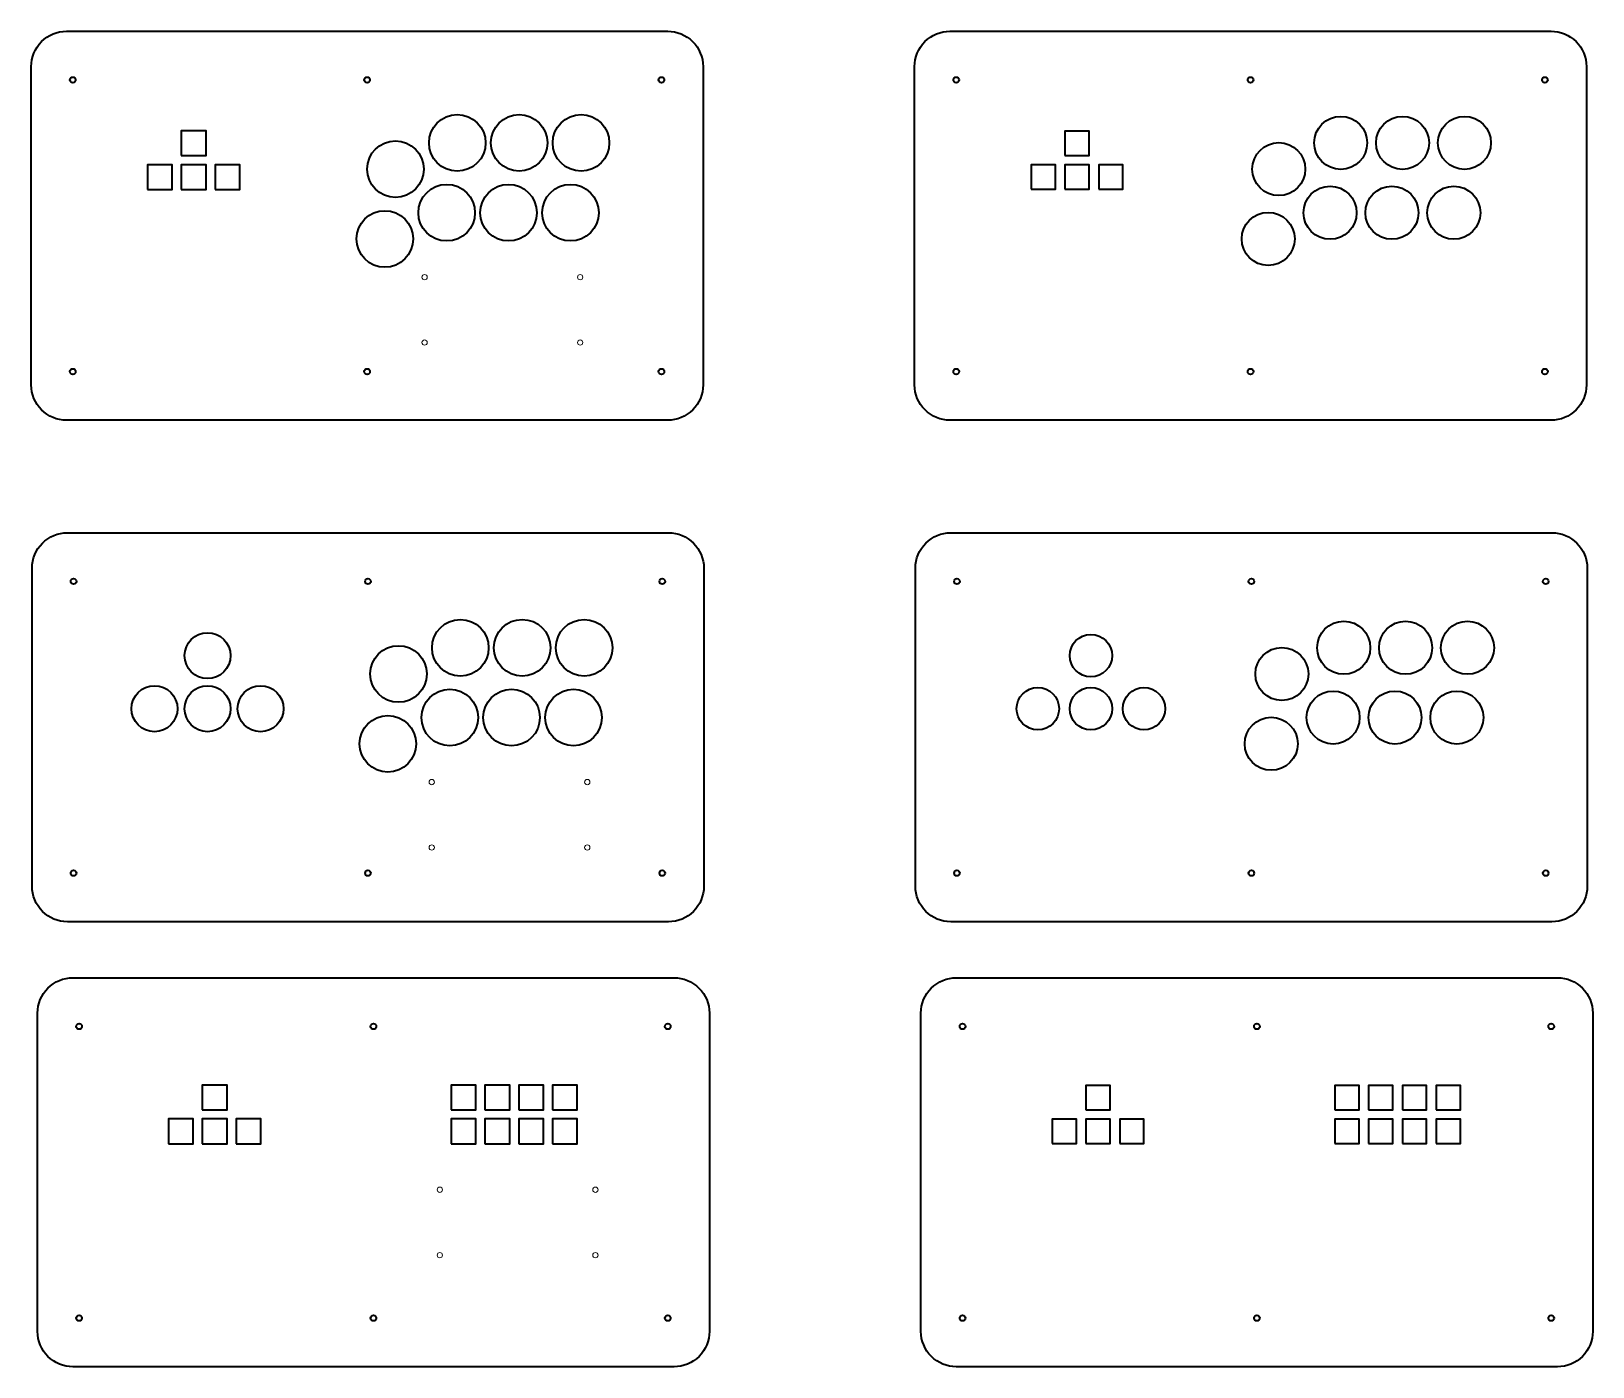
# Model space of a CAD drawing. Header units: millimetres. Extents: x 161 to 1941, y -1963 to 166.
# Drawn here: x 1058 to 1941, y -1963 to -1207 of the extents above; entities that cross this region are included whole.
import ezdxf

# ---------------------------------------------------------------- set-up
doc = ezdxf.new("R2010")
doc.units = ezdxf.units.MM
doc.header["$MEASUREMENT"] = 0
doc.layers.add('Layer 1', color=7, linetype='Continuous')

msp = doc.modelspace()

# ---------------------------------------------------------------- linework, layer by layer
at = {"layer": 'Layer 1', "color": 250, "lineweight": 35}
for points in [[(1142.7067, -1277.5999), (1156.7067, -1277.5999), (1156.7067, -1263.5999), (1142.7067, -1263.5999), (1142.7067, -1277.5999)], [(1642.5494, -1277.4499), (1656.2494, -1277.4499), (1656.2494, -1263.7499), (1642.5494, -1263.7499), (1642.5494, -1277.4499)], [(1123.6064, -1296.7002), (1137.6064, -1296.7002), (1137.6064, -1282.7002), (1123.6064, -1282.7002), (1123.6064, -1296.7002)], [(1142.7067, -1296.7002), (1156.7067, -1296.7002), (1156.7067, -1282.7002), (1142.7067, -1282.7002), (1142.7067, -1296.7002)], [(1161.8067, -1296.7002), (1175.8067, -1296.7002), (1175.8067, -1282.7002), (1161.8067, -1282.7002), (1161.8067, -1296.7002)], [(1623.4491, -1296.5502), (1637.1491, -1296.5502), (1637.1491, -1282.8502), (1623.4491, -1282.8502), (1623.4491, -1296.5502)], [(1642.5494, -1296.5502), (1656.2494, -1296.5502), (1656.2494, -1282.8502), (1642.5494, -1282.8502), (1642.5494, -1296.5502)], [(1661.6494, -1296.5502), (1675.3494, -1296.5502), (1675.3494, -1282.8502), (1661.6494, -1282.8502), (1661.6494, -1296.5502)], [(1154.5517, -1817.3567), (1168.5517, -1817.3567), (1168.5517, -1803.3567), (1154.5517, -1803.3567), (1154.5517, -1817.3567)], [(1295.3783, -1817.3567), (1309.3783, -1817.3567), (1309.3783, -1803.3567), (1295.3783, -1803.3567), (1295.3783, -1817.3567)], [(1314.4786, -1817.3567), (1328.4786, -1817.3567), (1328.4786, -1803.3567), (1314.4786, -1803.3567), (1314.4786, -1817.3567)], [(1333.5786, -1817.3567), (1347.5786, -1817.3567), (1347.5786, -1803.3567), (1333.5786, -1803.3567), (1333.5786, -1817.3567)], [(1352.6786, -1817.3567), (1366.6786, -1817.3567), (1366.6786, -1803.3567), (1352.6786, -1803.3567), (1352.6786, -1817.3567)], [(1654.3944, -1817.2067), (1668.0944, -1817.2067), (1668.0944, -1803.5067), (1654.3944, -1803.5067), (1654.3944, -1817.2067)], [(1795.221, -1817.2067), (1808.921, -1817.2067), (1808.921, -1803.5067), (1795.221, -1803.5067), (1795.221, -1817.2067)], [(1814.3213, -1817.2067), (1828.0213, -1817.2067), (1828.0213, -1803.5067), (1814.3213, -1803.5067), (1814.3213, -1817.2067)], [(1833.4213, -1817.2067), (1847.1213, -1817.2067), (1847.1213, -1803.5067), (1833.4213, -1803.5067), (1833.4213, -1817.2067)], [(1852.5213, -1817.2067), (1866.2213, -1817.2067), (1866.2213, -1803.5067), (1852.5213, -1803.5067), (1852.5213, -1817.2067)], [(1135.4514, -1836.457), (1149.4514, -1836.457), (1149.4514, -1822.457), (1135.4514, -1822.457), (1135.4514, -1836.457)], [(1154.5517, -1836.457), (1168.5517, -1836.457), (1168.5517, -1822.457), (1154.5517, -1822.457), (1154.5517, -1836.457)], [(1173.6517, -1836.457), (1187.6517, -1836.457), (1187.6517, -1822.457), (1173.6517, -1822.457), (1173.6517, -1836.457)], [(1295.3783, -1836.457), (1309.3783, -1836.457), (1309.3783, -1822.457), (1295.3783, -1822.457), (1295.3783, -1836.457)], [(1314.4786, -1836.457), (1328.4786, -1836.457), (1328.4786, -1822.457), (1314.4786, -1822.457), (1314.4786, -1836.457)], [(1333.5786, -1836.457), (1347.5786, -1836.457), (1347.5786, -1822.457), (1333.5786, -1822.457), (1333.5786, -1836.457)], [(1352.6786, -1836.457), (1366.6786, -1836.457), (1366.6786, -1822.457), (1352.6786, -1822.457), (1352.6786, -1836.457)], [(1635.2941, -1836.307), (1648.9941, -1836.307), (1648.9941, -1822.607), (1635.2941, -1822.607), (1635.2941, -1836.307)], [(1654.3944, -1836.307), (1668.0944, -1836.307), (1668.0944, -1822.607), (1654.3944, -1822.607), (1654.3944, -1836.307)], [(1673.4944, -1836.307), (1687.1944, -1836.307), (1687.1944, -1822.607), (1673.4944, -1822.607), (1673.4944, -1836.307)], [(1795.221, -1836.307), (1808.921, -1836.307), (1808.921, -1822.607), (1795.221, -1822.607), (1795.221, -1836.307)], [(1814.3213, -1836.307), (1828.0213, -1836.307), (1828.0213, -1822.607), (1814.3213, -1822.607), (1814.3213, -1836.307)], [(1833.4213, -1836.307), (1847.1213, -1836.307), (1847.1213, -1822.607), (1833.4213, -1822.607), (1833.4213, -1836.307)], [(1852.5213, -1836.307), (1866.2213, -1836.307), (1866.2213, -1822.607), (1852.5213, -1822.607), (1852.5213, -1836.307)]]:
    msp.add_lwpolyline(points, close=True, dxfattribs=at)
for centre, major_axis, ratio in [((1298.8138, -1270.3798), (0, 16), 1), ((1333.8138, -1270.3673), (0, 16), 1), ((1368.8138, -1270.3798), (0, 16), 1), ((1798.5065, -1270.3798), (0, 15), 1), ((1833.5065, -1270.3673), (0, 15), 1), ((1868.5065, -1270.3798), (0, 15), 1), ((1263.8138, -1285.2298), (0, 16), 1), ((1763.5065, -1285.2298), (0, 15), 1), ((1292.8138, -1309.8673), (0, 16), 1), ((1327.8139, -1309.8673), (0, 16), 1), ((1362.8138, -1309.8673), (0, 16), 1), ((1792.5065, -1309.8673), (0, 15), 1), ((1827.5066, -1309.8673), (0, 15), 1), ((1862.5065, -1309.8673), (0, 15), 1), ((1257.8138, -1324.7173), (0, 16), 1), ((1757.5065, -1324.7173), (0, 15), 1), ((1300.5375, -1555.9236), (0, 16), 1), ((1335.5375, -1555.9111), (0, 16), 1), ((1370.5375, -1555.9236), (0, 16), 1), ((1800.2302, -1555.9236), (0, 15), 1), ((1835.2302, -1555.9111), (0, 15), 1), ((1870.2302, -1555.9236), (0, 15), 1), ((1157.5312, -1560.405), (0, 13.0001), 0.99999231), ((1657.2239, -1560.405), (0, 12.0001), 0.99999167), ((1265.5375, -1570.7736), (0, 16), 1), ((1765.2302, -1570.7736), (0, 15), 1), ((1127.5312, -1590.405), (0, 13.0001), 0.99999231), ((1157.5312, -1590.405), (0, 13.0001), 0.99999231), ((1187.5312, -1590.405), (0, 13.0001), 0.99999231), ((1294.5375, -1595.4111), (0, 16), 1), ((1329.5376, -1595.4111), (0, 16), 1), ((1364.5375, -1595.4111), (0, 16), 1), ((1627.2239, -1590.405), (0, 12.0001), 0.99999167), ((1657.2239, -1590.405), (0, 12.0001), 0.99999167), ((1687.2239, -1590.405), (0, 12.0001), 0.99999167), ((1794.2302, -1595.4111), (0, 15), 1), ((1829.2303, -1595.4111), (0, 15), 1), ((1864.2302, -1595.4111), (0, 15), 1), ((1259.5375, -1610.2611), (0, 16), 1), ((1759.2302, -1610.2611), (0, 15), 1)]:
    msp.add_ellipse(centre, major_axis=major_axis, ratio=ratio, dxfattribs=at)
at = {"layer": 'Layer 1', "lineweight": 35}
for points, knots in [([(1077.8138, -1427.2298), (1077.8138, -1427.2298), (1417.8138, -1427.2298), (1417.8138, -1427.2298), (1423.1215, -1427.2264), (1428.2105, -1425.1147), (1431.9612, -1421.3592), (1435.7119, -1417.6038), (1437.8172, -1412.5374), (1437.8138, -1407.2298), (1437.8138, -1407.2298), (1437.8138, -1227.2298), (1437.8138, -1227.2298), (1437.8105, -1221.9221), (1435.6988, -1216.8331), (1431.9433, -1213.0824), (1428.1878, -1209.3317), (1423.1215, -1207.2264), (1417.8138, -1207.2298), (1417.8138, -1207.2298), (1077.8138, -1207.2298), (1077.8138, -1207.2298), (1072.5061, -1207.2331), (1067.4172, -1209.3448), (1063.6664, -1213.1003), (1059.9157, -1216.8557), (1057.8105, -1221.9221), (1057.8138, -1227.2298), (1057.8138, -1227.2298), (1057.8138, -1407.2298), (1057.8138, -1407.2298), (1057.8172, -1412.5374), (1059.9288, -1417.6264), (1063.6843, -1421.3771), (1067.4398, -1425.1278), (1072.5061, -1427.2331), (1077.8138, -1427.2298)], [0, 0, 0, 0, 0.08333333, 0.08333333, 0.08333333, 0.16666667, 0.16666667, 0.16666667, 0.25, 0.25, 0.25, 0.33333333, 0.33333333, 0.33333333, 0.41666667, 0.41666667, 0.41666667, 0.5, 0.5, 0.5, 0.58333333, 0.58333333, 0.58333333, 0.66666667, 0.66666667, 0.66666667, 0.75, 0.75, 0.75, 0.83333333, 0.83333333, 0.83333333, 0.91666667, 0.91666667, 0.91666667, 1, 1, 1, 1]), ([(1577.5065, -1427.2298), (1577.5065, -1427.2298), (1917.5065, -1427.2298), (1917.5065, -1427.2298), (1922.8142, -1427.2264), (1927.9032, -1425.1147), (1931.6539, -1421.3592), (1935.4046, -1417.6038), (1937.5099, -1412.5374), (1937.5065, -1407.2298), (1937.5065, -1407.2298), (1937.5065, -1227.2298), (1937.5065, -1227.2298), (1937.5032, -1221.9221), (1935.3915, -1216.8331), (1931.636, -1213.0824), (1927.8805, -1209.3317), (1922.8142, -1207.2264), (1917.5065, -1207.2298), (1917.5065, -1207.2298), (1577.5065, -1207.2298), (1577.5065, -1207.2298), (1572.1988, -1207.2331), (1567.1099, -1209.3448), (1563.3591, -1213.1003), (1559.6084, -1216.8557), (1557.5032, -1221.9221), (1557.5065, -1227.2298), (1557.5065, -1227.2298), (1557.5065, -1407.2298), (1557.5065, -1407.2298), (1557.5099, -1412.5374), (1559.6215, -1417.6264), (1563.377, -1421.3771), (1567.1325, -1425.1278), (1572.1988, -1427.2331), (1577.5065, -1427.2298)], [0, 0, 0, 0, 0.08333333, 0.08333333, 0.08333333, 0.16666667, 0.16666667, 0.16666667, 0.25, 0.25, 0.25, 0.33333333, 0.33333333, 0.33333333, 0.41666667, 0.41666667, 0.41666667, 0.5, 0.5, 0.5, 0.58333333, 0.58333333, 0.58333333, 0.66666667, 0.66666667, 0.66666667, 0.75, 0.75, 0.75, 0.83333333, 0.83333333, 0.83333333, 0.91666667, 0.91666667, 0.91666667, 1, 1, 1, 1]), ([(1082.9137, -1234.7298), (1082.9137, -1233.8461), (1082.1974, -1233.1298), (1081.3137, -1233.1298), (1080.43, -1233.1298), (1079.7137, -1233.8461), (1079.7137, -1234.7298), (1079.7137, -1235.6135), (1080.43, -1236.3298), (1081.3137, -1236.3298), (1082.1974, -1236.3298), (1082.9137, -1235.6135), (1082.9137, -1234.7298)], [0, 0, 0, 0, 0.25, 0.25, 0.25, 0.5, 0.5, 0.5, 0.75, 0.75, 0.75, 1, 1, 1, 1]), ([(1249.4138, -1234.7298), (1249.4138, -1233.8461), (1248.6975, -1233.1298), (1247.8138, -1233.1298), (1246.9301, -1233.1298), (1246.2138, -1233.8461), (1246.2138, -1234.7298), (1246.2138, -1235.6135), (1246.9301, -1236.3298), (1247.8138, -1236.3298), (1248.6975, -1236.3298), (1249.4138, -1235.6135), (1249.4138, -1234.7298)], [0, 0, 0, 0, 0.25, 0.25, 0.25, 0.5, 0.5, 0.5, 0.75, 0.75, 0.75, 1, 1, 1, 1]), ([(1415.9137, -1234.7298), (1415.9137, -1233.8461), (1415.1974, -1233.1298), (1414.3137, -1233.1298), (1413.43, -1233.1298), (1412.7137, -1233.8461), (1412.7137, -1234.7298), (1412.7137, -1235.6135), (1413.43, -1236.3298), (1414.3137, -1236.3298), (1415.1974, -1236.3298), (1415.9137, -1235.6135), (1415.9137, -1234.7298)], [0, 0, 0, 0, 0.25, 0.25, 0.25, 0.5, 0.5, 0.5, 0.75, 0.75, 0.75, 1, 1, 1, 1]), ([(1582.6064, -1234.7298), (1582.6064, -1233.8461), (1581.8901, -1233.1298), (1581.0064, -1233.1298), (1580.1227, -1233.1298), (1579.4064, -1233.8461), (1579.4064, -1234.7298), (1579.4064, -1235.6135), (1580.1227, -1236.3298), (1581.0064, -1236.3298), (1581.8901, -1236.3298), (1582.6064, -1235.6135), (1582.6064, -1234.7298)], [0, 0, 0, 0, 0.25, 0.25, 0.25, 0.5, 0.5, 0.5, 0.75, 0.75, 0.75, 1, 1, 1, 1]), ([(1749.1065, -1234.7298), (1749.1065, -1233.8461), (1748.3902, -1233.1298), (1747.5065, -1233.1298), (1746.6228, -1233.1298), (1745.9065, -1233.8461), (1745.9065, -1234.7298), (1745.9065, -1235.6135), (1746.6228, -1236.3298), (1747.5065, -1236.3298), (1748.3902, -1236.3298), (1749.1065, -1235.6135), (1749.1065, -1234.7298)], [0, 0, 0, 0, 0.25, 0.25, 0.25, 0.5, 0.5, 0.5, 0.75, 0.75, 0.75, 1, 1, 1, 1]), ([(1915.6064, -1234.7298), (1915.6064, -1233.8461), (1914.8901, -1233.1298), (1914.0064, -1233.1298), (1913.1227, -1233.1298), (1912.4064, -1233.8461), (1912.4064, -1234.7298), (1912.4064, -1235.6135), (1913.1227, -1236.3298), (1914.0064, -1236.3298), (1914.8901, -1236.3298), (1915.6064, -1235.6135), (1915.6064, -1234.7298)], [0, 0, 0, 0, 0.25, 0.25, 0.25, 0.5, 0.5, 0.5, 0.75, 0.75, 0.75, 1, 1, 1, 1]), ([(1082.9137, -1399.7298), (1082.9137, -1398.8461), (1082.1974, -1398.1298), (1081.3137, -1398.1298), (1080.43, -1398.1298), (1079.7137, -1398.8461), (1079.7137, -1399.7298), (1079.7137, -1400.6135), (1080.43, -1401.3298), (1081.3137, -1401.3298), (1082.1974, -1401.3298), (1082.9137, -1400.6135), (1082.9137, -1399.7298)], [0, 0, 0, 0, 0.25, 0.25, 0.25, 0.5, 0.5, 0.5, 0.75, 0.75, 0.75, 1, 1, 1, 1]), ([(1249.4138, -1399.7298), (1249.4138, -1398.8461), (1248.6975, -1398.1298), (1247.8138, -1398.1298), (1246.9301, -1398.1298), (1246.2138, -1398.8461), (1246.2138, -1399.7298), (1246.2138, -1400.6135), (1246.9301, -1401.3298), (1247.8138, -1401.3298), (1248.6975, -1401.3298), (1249.4138, -1400.6135), (1249.4138, -1399.7298)], [0, 0, 0, 0, 0.25, 0.25, 0.25, 0.5, 0.5, 0.5, 0.75, 0.75, 0.75, 1, 1, 1, 1]), ([(1415.9137, -1399.7298), (1415.9137, -1398.8461), (1415.1974, -1398.1298), (1414.3137, -1398.1298), (1413.43, -1398.1298), (1412.7137, -1398.8461), (1412.7137, -1399.7298), (1412.7137, -1400.6135), (1413.43, -1401.3298), (1414.3137, -1401.3298), (1415.1974, -1401.3298), (1415.9137, -1400.6135), (1415.9137, -1399.7298)], [0, 0, 0, 0, 0.25, 0.25, 0.25, 0.5, 0.5, 0.5, 0.75, 0.75, 0.75, 1, 1, 1, 1]), ([(1582.6064, -1399.7298), (1582.6064, -1398.8461), (1581.8901, -1398.1298), (1581.0064, -1398.1298), (1580.1227, -1398.1298), (1579.4064, -1398.8461), (1579.4064, -1399.7298), (1579.4064, -1400.6135), (1580.1227, -1401.3298), (1581.0064, -1401.3298), (1581.8901, -1401.3298), (1582.6064, -1400.6135), (1582.6064, -1399.7298)], [0, 0, 0, 0, 0.25, 0.25, 0.25, 0.5, 0.5, 0.5, 0.75, 0.75, 0.75, 1, 1, 1, 1]), ([(1749.1065, -1399.7298), (1749.1065, -1398.8461), (1748.3902, -1398.1298), (1747.5065, -1398.1298), (1746.6228, -1398.1298), (1745.9065, -1398.8461), (1745.9065, -1399.7298), (1745.9065, -1400.6135), (1746.6228, -1401.3298), (1747.5065, -1401.3298), (1748.3902, -1401.3298), (1749.1065, -1400.6135), (1749.1065, -1399.7298)], [0, 0, 0, 0, 0.25, 0.25, 0.25, 0.5, 0.5, 0.5, 0.75, 0.75, 0.75, 1, 1, 1, 1]), ([(1915.6064, -1399.7298), (1915.6064, -1398.8461), (1914.8901, -1398.1298), (1914.0064, -1398.1298), (1913.1227, -1398.1298), (1912.4064, -1398.8461), (1912.4064, -1399.7298), (1912.4064, -1400.6135), (1913.1227, -1401.3298), (1914.0064, -1401.3298), (1914.8901, -1401.3298), (1915.6064, -1400.6135), (1915.6064, -1399.7298)], [0, 0, 0, 0, 0.25, 0.25, 0.25, 0.5, 0.5, 0.5, 0.75, 0.75, 0.75, 1, 1, 1, 1]), ([(1078.2763, -1710.8973), (1078.2763, -1710.8973), (1418.2763, -1710.8973), (1418.2763, -1710.8973), (1423.584, -1710.8939), (1428.673, -1708.7822), (1432.4237, -1705.0267), (1436.1744, -1701.2713), (1438.2797, -1696.2049), (1438.2763, -1690.8973), (1438.2763, -1690.8973), (1438.2763, -1510.8973), (1438.2763, -1510.8973), (1438.273, -1505.5896), (1436.1613, -1500.5006), (1432.4058, -1496.7499), (1428.6503, -1492.9992), (1423.584, -1490.8939), (1418.2763, -1490.8973), (1418.2763, -1490.8973), (1078.2763, -1490.8973), (1078.2763, -1490.8973), (1072.9686, -1490.9006), (1067.8797, -1493.0123), (1064.1289, -1496.7678), (1060.3782, -1500.5232), (1058.273, -1505.5896), (1058.2763, -1510.8973), (1058.2763, -1510.8973), (1058.2763, -1690.8973), (1058.2763, -1690.8973), (1058.2797, -1696.2049), (1060.3913, -1701.2939), (1064.1468, -1705.0446), (1067.9023, -1708.7953), (1072.9686, -1710.9006), (1078.2763, -1710.8973)], [0, 0, 0, 0, 0.08333333, 0.08333333, 0.08333333, 0.16666667, 0.16666667, 0.16666667, 0.25, 0.25, 0.25, 0.33333333, 0.33333333, 0.33333333, 0.41666667, 0.41666667, 0.41666667, 0.5, 0.5, 0.5, 0.58333333, 0.58333333, 0.58333333, 0.66666667, 0.66666667, 0.66666667, 0.75, 0.75, 0.75, 0.83333333, 0.83333333, 0.83333333, 0.91666667, 0.91666667, 0.91666667, 1, 1, 1, 1]), ([(1577.969, -1710.8973), (1577.969, -1710.8973), (1917.969, -1710.8973), (1917.969, -1710.8973), (1923.2767, -1710.8939), (1928.3657, -1708.7822), (1932.1164, -1705.0267), (1935.8671, -1701.2713), (1937.9724, -1696.2049), (1937.969, -1690.8973), (1937.969, -1690.8973), (1937.969, -1510.8973), (1937.969, -1510.8973), (1937.9657, -1505.5896), (1935.854, -1500.5006), (1932.0985, -1496.7499), (1928.343, -1492.9992), (1923.2767, -1490.8939), (1917.969, -1490.8973), (1917.969, -1490.8973), (1577.969, -1490.8973), (1577.969, -1490.8973), (1572.6613, -1490.9006), (1567.5724, -1493.0123), (1563.8216, -1496.7678), (1560.0709, -1500.5232), (1557.9657, -1505.5896), (1557.969, -1510.8973), (1557.969, -1510.8973), (1557.969, -1690.8973), (1557.969, -1690.8973), (1557.9724, -1696.2049), (1560.084, -1701.2939), (1563.8395, -1705.0446), (1567.595, -1708.7953), (1572.6613, -1710.9006), (1577.969, -1710.8973)], [0, 0, 0, 0, 0.08333333, 0.08333333, 0.08333333, 0.16666667, 0.16666667, 0.16666667, 0.25, 0.25, 0.25, 0.33333333, 0.33333333, 0.33333333, 0.41666667, 0.41666667, 0.41666667, 0.5, 0.5, 0.5, 0.58333333, 0.58333333, 0.58333333, 0.66666667, 0.66666667, 0.66666667, 0.75, 0.75, 0.75, 0.83333333, 0.83333333, 0.83333333, 0.91666667, 0.91666667, 0.91666667, 1, 1, 1, 1]), ([(1083.3762, -1518.3973), (1083.3762, -1517.5136), (1082.6599, -1516.7973), (1081.7762, -1516.7973), (1080.8925, -1516.7973), (1080.1762, -1517.5136), (1080.1762, -1518.3973), (1080.1762, -1519.281), (1080.8925, -1519.9973), (1081.7762, -1519.9973), (1082.6599, -1519.9973), (1083.3762, -1519.281), (1083.3762, -1518.3973)], [0, 0, 0, 0, 0.25, 0.25, 0.25, 0.5, 0.5, 0.5, 0.75, 0.75, 0.75, 1, 1, 1, 1]), ([(1249.8763, -1518.3973), (1249.8763, -1517.5136), (1249.16, -1516.7973), (1248.2763, -1516.7973), (1247.3926, -1516.7973), (1246.6763, -1517.5136), (1246.6763, -1518.3973), (1246.6763, -1519.281), (1247.3926, -1519.9973), (1248.2763, -1519.9973), (1249.16, -1519.9973), (1249.8763, -1519.281), (1249.8763, -1518.3973)], [0, 0, 0, 0, 0.25, 0.25, 0.25, 0.5, 0.5, 0.5, 0.75, 0.75, 0.75, 1, 1, 1, 1]), ([(1416.3762, -1518.3973), (1416.3762, -1517.5136), (1415.6599, -1516.7973), (1414.7762, -1516.7973), (1413.8925, -1516.7973), (1413.1762, -1517.5136), (1413.1762, -1518.3973), (1413.1762, -1519.281), (1413.8925, -1519.9973), (1414.7762, -1519.9973), (1415.6599, -1519.9973), (1416.3762, -1519.281), (1416.3762, -1518.3973)], [0, 0, 0, 0, 0.25, 0.25, 0.25, 0.5, 0.5, 0.5, 0.75, 0.75, 0.75, 1, 1, 1, 1]), ([(1583.0689, -1518.3973), (1583.0689, -1517.5136), (1582.3526, -1516.7973), (1581.4689, -1516.7973), (1580.5852, -1516.7973), (1579.8689, -1517.5136), (1579.8689, -1518.3973), (1579.8689, -1519.281), (1580.5852, -1519.9973), (1581.4689, -1519.9973), (1582.3526, -1519.9973), (1583.0689, -1519.281), (1583.0689, -1518.3973)], [0, 0, 0, 0, 0.25, 0.25, 0.25, 0.5, 0.5, 0.5, 0.75, 0.75, 0.75, 1, 1, 1, 1]), ([(1749.569, -1518.3973), (1749.569, -1517.5136), (1748.8527, -1516.7973), (1747.969, -1516.7973), (1747.0853, -1516.7973), (1746.369, -1517.5136), (1746.369, -1518.3973), (1746.369, -1519.281), (1747.0853, -1519.9973), (1747.969, -1519.9973), (1748.8527, -1519.9973), (1749.569, -1519.281), (1749.569, -1518.3973)], [0, 0, 0, 0, 0.25, 0.25, 0.25, 0.5, 0.5, 0.5, 0.75, 0.75, 0.75, 1, 1, 1, 1]), ([(1916.0689, -1518.3973), (1916.0689, -1517.5136), (1915.3526, -1516.7973), (1914.4689, -1516.7973), (1913.5852, -1516.7973), (1912.8689, -1517.5136), (1912.8689, -1518.3973), (1912.8689, -1519.281), (1913.5852, -1519.9973), (1914.4689, -1519.9973), (1915.3526, -1519.9973), (1916.0689, -1519.281), (1916.0689, -1518.3973)], [0, 0, 0, 0, 0.25, 0.25, 0.25, 0.5, 0.5, 0.5, 0.75, 0.75, 0.75, 1, 1, 1, 1]), ([(1083.3762, -1683.3973), (1083.3762, -1682.5136), (1082.6599, -1681.7973), (1081.7762, -1681.7973), (1080.8925, -1681.7973), (1080.1762, -1682.5136), (1080.1762, -1683.3973), (1080.1762, -1684.281), (1080.8925, -1684.9973), (1081.7762, -1684.9973), (1082.6599, -1684.9973), (1083.3762, -1684.281), (1083.3762, -1683.3973)], [0, 0, 0, 0, 0.25, 0.25, 0.25, 0.5, 0.5, 0.5, 0.75, 0.75, 0.75, 1, 1, 1, 1]), ([(1249.8763, -1683.3973), (1249.8763, -1682.5136), (1249.16, -1681.7973), (1248.2763, -1681.7973), (1247.3926, -1681.7973), (1246.6763, -1682.5136), (1246.6763, -1683.3973), (1246.6763, -1684.281), (1247.3926, -1684.9973), (1248.2763, -1684.9973), (1249.16, -1684.9973), (1249.8763, -1684.281), (1249.8763, -1683.3973)], [0, 0, 0, 0, 0.25, 0.25, 0.25, 0.5, 0.5, 0.5, 0.75, 0.75, 0.75, 1, 1, 1, 1]), ([(1416.3762, -1683.3973), (1416.3762, -1682.5136), (1415.6599, -1681.7973), (1414.7762, -1681.7973), (1413.8925, -1681.7973), (1413.1762, -1682.5136), (1413.1762, -1683.3973), (1413.1762, -1684.281), (1413.8925, -1684.9973), (1414.7762, -1684.9973), (1415.6599, -1684.9973), (1416.3762, -1684.281), (1416.3762, -1683.3973)], [0, 0, 0, 0, 0.25, 0.25, 0.25, 0.5, 0.5, 0.5, 0.75, 0.75, 0.75, 1, 1, 1, 1]), ([(1583.0689, -1683.3973), (1583.0689, -1682.5136), (1582.3526, -1681.7973), (1581.4689, -1681.7973), (1580.5852, -1681.7973), (1579.8689, -1682.5136), (1579.8689, -1683.3973), (1579.8689, -1684.281), (1580.5852, -1684.9973), (1581.4689, -1684.9973), (1582.3526, -1684.9973), (1583.0689, -1684.281), (1583.0689, -1683.3973)], [0, 0, 0, 0, 0.25, 0.25, 0.25, 0.5, 0.5, 0.5, 0.75, 0.75, 0.75, 1, 1, 1, 1]), ([(1749.569, -1683.3973), (1749.569, -1682.5136), (1748.8527, -1681.7973), (1747.969, -1681.7973), (1747.0853, -1681.7973), (1746.369, -1682.5136), (1746.369, -1683.3973), (1746.369, -1684.281), (1747.0853, -1684.9973), (1747.969, -1684.9973), (1748.8527, -1684.9973), (1749.569, -1684.281), (1749.569, -1683.3973)], [0, 0, 0, 0, 0.25, 0.25, 0.25, 0.5, 0.5, 0.5, 0.75, 0.75, 0.75, 1, 1, 1, 1]), ([(1916.0689, -1683.3973), (1916.0689, -1682.5136), (1915.3526, -1681.7973), (1914.4689, -1681.7973), (1913.5852, -1681.7973), (1912.8689, -1682.5136), (1912.8689, -1683.3973), (1912.8689, -1684.281), (1913.5852, -1684.9973), (1914.4689, -1684.9973), (1915.3526, -1684.9973), (1916.0689, -1684.281), (1916.0689, -1683.3973)], [0, 0, 0, 0, 0.25, 0.25, 0.25, 0.5, 0.5, 0.5, 0.75, 0.75, 0.75, 1, 1, 1, 1]), ([(1081.4031, -1962.6077), (1081.4031, -1962.6077), (1421.4031, -1962.6077), (1421.4031, -1962.6077), (1426.7108, -1962.6043), (1431.7998, -1960.4926), (1435.5505, -1956.7371), (1439.3012, -1952.9817), (1441.4065, -1947.9153), (1441.4031, -1942.6077), (1441.4031, -1942.6077), (1441.4031, -1762.6077), (1441.4031, -1762.6077), (1441.3998, -1757.3), (1439.2881, -1752.211), (1435.5326, -1748.4603), (1431.7771, -1744.7096), (1426.7108, -1742.6043), (1421.4031, -1742.6077), (1421.4031, -1742.6077), (1081.4031, -1742.6077), (1081.4031, -1742.6077), (1076.0954, -1742.611), (1071.0065, -1744.7227), (1067.2557, -1748.4782), (1063.505, -1752.2336), (1061.3998, -1757.3), (1061.4031, -1762.6077), (1061.4031, -1762.6077), (1061.4031, -1942.6077), (1061.4031, -1942.6077), (1061.4065, -1947.9153), (1063.5181, -1953.0043), (1067.2736, -1956.755), (1071.0291, -1960.5057), (1076.0954, -1962.611), (1081.4031, -1962.6077)], [0, 0, 0, 0, 0.08333333, 0.08333333, 0.08333333, 0.16666667, 0.16666667, 0.16666667, 0.25, 0.25, 0.25, 0.33333333, 0.33333333, 0.33333333, 0.41666667, 0.41666667, 0.41666667, 0.5, 0.5, 0.5, 0.58333333, 0.58333333, 0.58333333, 0.66666667, 0.66666667, 0.66666667, 0.75, 0.75, 0.75, 0.83333333, 0.83333333, 0.83333333, 0.91666667, 0.91666667, 0.91666667, 1, 1, 1, 1]), ([(1581.0958, -1962.6077), (1581.0958, -1962.6077), (1921.0958, -1962.6077), (1921.0958, -1962.6077), (1926.4035, -1962.6043), (1931.4925, -1960.4926), (1935.2432, -1956.7371), (1938.9939, -1952.9817), (1941.0992, -1947.9153), (1941.0958, -1942.6077), (1941.0958, -1942.6077), (1941.0958, -1762.6077), (1941.0958, -1762.6077), (1941.0925, -1757.3), (1938.9808, -1752.211), (1935.2253, -1748.4603), (1931.4698, -1744.7096), (1926.4035, -1742.6043), (1921.0958, -1742.6077), (1921.0958, -1742.6077), (1581.0958, -1742.6077), (1581.0958, -1742.6077), (1575.7881, -1742.611), (1570.6992, -1744.7227), (1566.9484, -1748.4782), (1563.1977, -1752.2336), (1561.0925, -1757.3), (1561.0958, -1762.6077), (1561.0958, -1762.6077), (1561.0958, -1942.6077), (1561.0958, -1942.6077), (1561.0992, -1947.9153), (1563.2108, -1953.0043), (1566.9663, -1956.755), (1570.7218, -1960.5057), (1575.7881, -1962.611), (1581.0958, -1962.6077)], [0, 0, 0, 0, 0.08333333, 0.08333333, 0.08333333, 0.16666667, 0.16666667, 0.16666667, 0.25, 0.25, 0.25, 0.33333333, 0.33333333, 0.33333333, 0.41666667, 0.41666667, 0.41666667, 0.5, 0.5, 0.5, 0.58333333, 0.58333333, 0.58333333, 0.66666667, 0.66666667, 0.66666667, 0.75, 0.75, 0.75, 0.83333333, 0.83333333, 0.83333333, 0.91666667, 0.91666667, 0.91666667, 1, 1, 1, 1]), ([(1086.503, -1770.1077), (1086.503, -1769.224), (1085.7867, -1768.5077), (1084.903, -1768.5077), (1084.0193, -1768.5077), (1083.303, -1769.224), (1083.303, -1770.1077), (1083.303, -1770.9914), (1084.0193, -1771.7077), (1084.903, -1771.7077), (1085.7867, -1771.7077), (1086.503, -1770.9914), (1086.503, -1770.1077)], [0, 0, 0, 0, 0.25, 0.25, 0.25, 0.5, 0.5, 0.5, 0.75, 0.75, 0.75, 1, 1, 1, 1]), ([(1253.0031, -1770.1077), (1253.0031, -1769.224), (1252.2868, -1768.5077), (1251.4031, -1768.5077), (1250.5194, -1768.5077), (1249.8031, -1769.224), (1249.8031, -1770.1077), (1249.8031, -1770.9914), (1250.5194, -1771.7077), (1251.4031, -1771.7077), (1252.2868, -1771.7077), (1253.0031, -1770.9914), (1253.0031, -1770.1077)], [0, 0, 0, 0, 0.25, 0.25, 0.25, 0.5, 0.5, 0.5, 0.75, 0.75, 0.75, 1, 1, 1, 1]), ([(1419.503, -1770.1077), (1419.503, -1769.224), (1418.7867, -1768.5077), (1417.903, -1768.5077), (1417.0193, -1768.5077), (1416.303, -1769.224), (1416.303, -1770.1077), (1416.303, -1770.9914), (1417.0193, -1771.7077), (1417.903, -1771.7077), (1418.7867, -1771.7077), (1419.503, -1770.9914), (1419.503, -1770.1077)], [0, 0, 0, 0, 0.25, 0.25, 0.25, 0.5, 0.5, 0.5, 0.75, 0.75, 0.75, 1, 1, 1, 1]), ([(1586.1957, -1770.1077), (1586.1957, -1769.224), (1585.4794, -1768.5077), (1584.5957, -1768.5077), (1583.712, -1768.5077), (1582.9957, -1769.224), (1582.9957, -1770.1077), (1582.9957, -1770.9914), (1583.712, -1771.7077), (1584.5957, -1771.7077), (1585.4794, -1771.7077), (1586.1957, -1770.9914), (1586.1957, -1770.1077)], [0, 0, 0, 0, 0.25, 0.25, 0.25, 0.5, 0.5, 0.5, 0.75, 0.75, 0.75, 1, 1, 1, 1]), ([(1752.6958, -1770.1077), (1752.6958, -1769.224), (1751.9795, -1768.5077), (1751.0958, -1768.5077), (1750.2121, -1768.5077), (1749.4958, -1769.224), (1749.4958, -1770.1077), (1749.4958, -1770.9914), (1750.2121, -1771.7077), (1751.0958, -1771.7077), (1751.9795, -1771.7077), (1752.6958, -1770.9914), (1752.6958, -1770.1077)], [0, 0, 0, 0, 0.25, 0.25, 0.25, 0.5, 0.5, 0.5, 0.75, 0.75, 0.75, 1, 1, 1, 1]), ([(1919.1957, -1770.1077), (1919.1957, -1769.224), (1918.4794, -1768.5077), (1917.5957, -1768.5077), (1916.712, -1768.5077), (1915.9957, -1769.224), (1915.9957, -1770.1077), (1915.9957, -1770.9914), (1916.712, -1771.7077), (1917.5957, -1771.7077), (1918.4794, -1771.7077), (1919.1957, -1770.9914), (1919.1957, -1770.1077)], [0, 0, 0, 0, 0.25, 0.25, 0.25, 0.5, 0.5, 0.5, 0.75, 0.75, 0.75, 1, 1, 1, 1]), ([(1086.503, -1935.1077), (1086.503, -1934.224), (1085.7867, -1933.5077), (1084.903, -1933.5077), (1084.0193, -1933.5077), (1083.303, -1934.224), (1083.303, -1935.1077), (1083.303, -1935.9914), (1084.0193, -1936.7077), (1084.903, -1936.7077), (1085.7867, -1936.7077), (1086.503, -1935.9914), (1086.503, -1935.1077)], [0, 0, 0, 0, 0.25, 0.25, 0.25, 0.5, 0.5, 0.5, 0.75, 0.75, 0.75, 1, 1, 1, 1]), ([(1253.0031, -1935.1077), (1253.0031, -1934.224), (1252.2868, -1933.5077), (1251.4031, -1933.5077), (1250.5194, -1933.5077), (1249.8031, -1934.224), (1249.8031, -1935.1077), (1249.8031, -1935.9914), (1250.5194, -1936.7077), (1251.4031, -1936.7077), (1252.2868, -1936.7077), (1253.0031, -1935.9914), (1253.0031, -1935.1077)], [0, 0, 0, 0, 0.25, 0.25, 0.25, 0.5, 0.5, 0.5, 0.75, 0.75, 0.75, 1, 1, 1, 1]), ([(1419.503, -1935.1077), (1419.503, -1934.224), (1418.7867, -1933.5077), (1417.903, -1933.5077), (1417.0193, -1933.5077), (1416.303, -1934.224), (1416.303, -1935.1077), (1416.303, -1935.9914), (1417.0193, -1936.7077), (1417.903, -1936.7077), (1418.7867, -1936.7077), (1419.503, -1935.9914), (1419.503, -1935.1077)], [0, 0, 0, 0, 0.25, 0.25, 0.25, 0.5, 0.5, 0.5, 0.75, 0.75, 0.75, 1, 1, 1, 1]), ([(1586.1957, -1935.1077), (1586.1957, -1934.224), (1585.4794, -1933.5077), (1584.5957, -1933.5077), (1583.712, -1933.5077), (1582.9957, -1934.224), (1582.9957, -1935.1077), (1582.9957, -1935.9914), (1583.712, -1936.7077), (1584.5957, -1936.7077), (1585.4794, -1936.7077), (1586.1957, -1935.9914), (1586.1957, -1935.1077)], [0, 0, 0, 0, 0.25, 0.25, 0.25, 0.5, 0.5, 0.5, 0.75, 0.75, 0.75, 1, 1, 1, 1]), ([(1752.6958, -1935.1077), (1752.6958, -1934.224), (1751.9795, -1933.5077), (1751.0958, -1933.5077), (1750.2121, -1933.5077), (1749.4958, -1934.224), (1749.4958, -1935.1077), (1749.4958, -1935.9914), (1750.2121, -1936.7077), (1751.0958, -1936.7077), (1751.9795, -1936.7077), (1752.6958, -1935.9914), (1752.6958, -1935.1077)], [0, 0, 0, 0, 0.25, 0.25, 0.25, 0.5, 0.5, 0.5, 0.75, 0.75, 0.75, 1, 1, 1, 1]), ([(1919.1957, -1935.1077), (1919.1957, -1934.224), (1918.4794, -1933.5077), (1917.5957, -1933.5077), (1916.712, -1933.5077), (1915.9957, -1934.224), (1915.9957, -1935.1077), (1915.9957, -1935.9914), (1916.712, -1936.7077), (1917.5957, -1936.7077), (1918.4794, -1936.7077), (1919.1957, -1935.9914), (1919.1957, -1935.1077)], [0, 0, 0, 0, 0.25, 0.25, 0.25, 0.5, 0.5, 0.5, 0.75, 0.75, 0.75, 1, 1, 1, 1])]:
    msp.add_open_spline(points, degree=3, knots=knots, dxfattribs=at)
at = {"layer": 'Layer 1', "color": 250, "lineweight": 18}
for points in [[(1281.8278, -1346.3062), (1281.8278, -1347.1346), (1281.1562, -1347.8062), (1280.3278, -1347.8062), (1279.4994, -1347.8062), (1278.8278, -1347.1346), (1278.8278, -1346.3062), (1278.8278, -1345.4778), (1279.4994, -1344.8062), (1280.3278, -1344.8062), (1281.1562, -1344.8062), (1281.8278, -1345.4778), (1281.8278, -1346.3062)], [(1369.8278, -1346.3062), (1369.8278, -1347.1346), (1369.1562, -1347.8062), (1368.3278, -1347.8062), (1367.4994, -1347.8062), (1366.8278, -1347.1346), (1366.8278, -1346.3062), (1366.8278, -1345.4778), (1367.4994, -1344.8062), (1368.3278, -1344.8062), (1369.1562, -1344.8062), (1369.8278, -1345.4778), (1369.8278, -1346.3062)], [(1281.8278, -1383.3062), (1281.8278, -1384.1346), (1281.1562, -1384.8062), (1280.3278, -1384.8062), (1279.4994, -1384.8062), (1278.8278, -1384.1346), (1278.8278, -1383.3062), (1278.8278, -1382.4778), (1279.4994, -1381.8062), (1280.3278, -1381.8062), (1281.1562, -1381.8062), (1281.8278, -1382.4778), (1281.8278, -1383.3062)], [(1369.8278, -1383.3062), (1369.8278, -1384.1346), (1369.1562, -1384.8062), (1368.3278, -1384.8062), (1367.4994, -1384.8062), (1366.8278, -1384.1346), (1366.8278, -1383.3062), (1366.8278, -1382.4778), (1367.4994, -1381.8062), (1368.3278, -1381.8062), (1369.1562, -1381.8062), (1369.8278, -1382.4778), (1369.8278, -1383.3062)], [(1285.8602, -1631.9124), (1285.8602, -1632.7408), (1285.1886, -1633.4124), (1284.3602, -1633.4124), (1283.5318, -1633.4124), (1282.8602, -1632.7408), (1282.8602, -1631.9124), (1282.8602, -1631.084), (1283.5318, -1630.4124), (1284.3602, -1630.4124), (1285.1886, -1630.4124), (1285.8602, -1631.084), (1285.8602, -1631.9124)], [(1373.8602, -1631.9124), (1373.8602, -1632.7408), (1373.1886, -1633.4124), (1372.3602, -1633.4124), (1371.5318, -1633.4124), (1370.8602, -1632.7408), (1370.8602, -1631.9124), (1370.8602, -1631.084), (1371.5318, -1630.4124), (1372.3602, -1630.4124), (1373.1886, -1630.4124), (1373.8602, -1631.084), (1373.8602, -1631.9124)], [(1285.8602, -1668.9124), (1285.8602, -1669.7408), (1285.1886, -1670.4124), (1284.3602, -1670.4124), (1283.5318, -1670.4124), (1282.8602, -1669.7408), (1282.8602, -1668.9124), (1282.8602, -1668.084), (1283.5318, -1667.4124), (1284.3602, -1667.4124), (1285.1886, -1667.4124), (1285.8602, -1668.084), (1285.8602, -1668.9124)], [(1373.8602, -1668.9124), (1373.8602, -1669.7408), (1373.1886, -1670.4124), (1372.3602, -1670.4124), (1371.5318, -1670.4124), (1370.8602, -1669.7408), (1370.8602, -1668.9124), (1370.8602, -1668.084), (1371.5318, -1667.4124), (1372.3602, -1667.4124), (1373.1886, -1667.4124), (1373.8602, -1668.084), (1373.8602, -1668.9124)], [(1290.454, -1862.4826), (1290.454, -1863.311), (1289.7824, -1863.9826), (1288.954, -1863.9826), (1288.1256, -1863.9826), (1287.454, -1863.311), (1287.454, -1862.4826), (1287.454, -1861.6542), (1288.1256, -1860.9826), (1288.954, -1860.9826), (1289.7824, -1860.9826), (1290.454, -1861.6542), (1290.454, -1862.4826)], [(1378.454, -1862.4826), (1378.454, -1863.311), (1377.7824, -1863.9826), (1376.954, -1863.9826), (1376.1256, -1863.9826), (1375.454, -1863.311), (1375.454, -1862.4826), (1375.454, -1861.6542), (1376.1256, -1860.9826), (1376.954, -1860.9826), (1377.7824, -1860.9826), (1378.454, -1861.6542), (1378.454, -1862.4826)], [(1290.454, -1899.4826), (1290.454, -1900.311), (1289.7824, -1900.9826), (1288.954, -1900.9826), (1288.1256, -1900.9826), (1287.454, -1900.311), (1287.454, -1899.4826), (1287.454, -1898.6542), (1288.1256, -1897.9826), (1288.954, -1897.9826), (1289.7824, -1897.9826), (1290.454, -1898.6542), (1290.454, -1899.4826)], [(1378.454, -1899.4826), (1378.454, -1900.311), (1377.7824, -1900.9826), (1376.954, -1900.9826), (1376.1256, -1900.9826), (1375.454, -1900.311), (1375.454, -1899.4826), (1375.454, -1898.6542), (1376.1256, -1897.9826), (1376.954, -1897.9826), (1377.7824, -1897.9826), (1378.454, -1898.6542), (1378.454, -1899.4826)]]:
    msp.add_open_spline(points, degree=3, knots=[0, 0, 0, 0, 0.25, 0.25, 0.25, 0.5, 0.5, 0.5, 0.75, 0.75, 0.75, 1, 1, 1, 1], dxfattribs=at)

doc.saveas('drawing.dxf')
